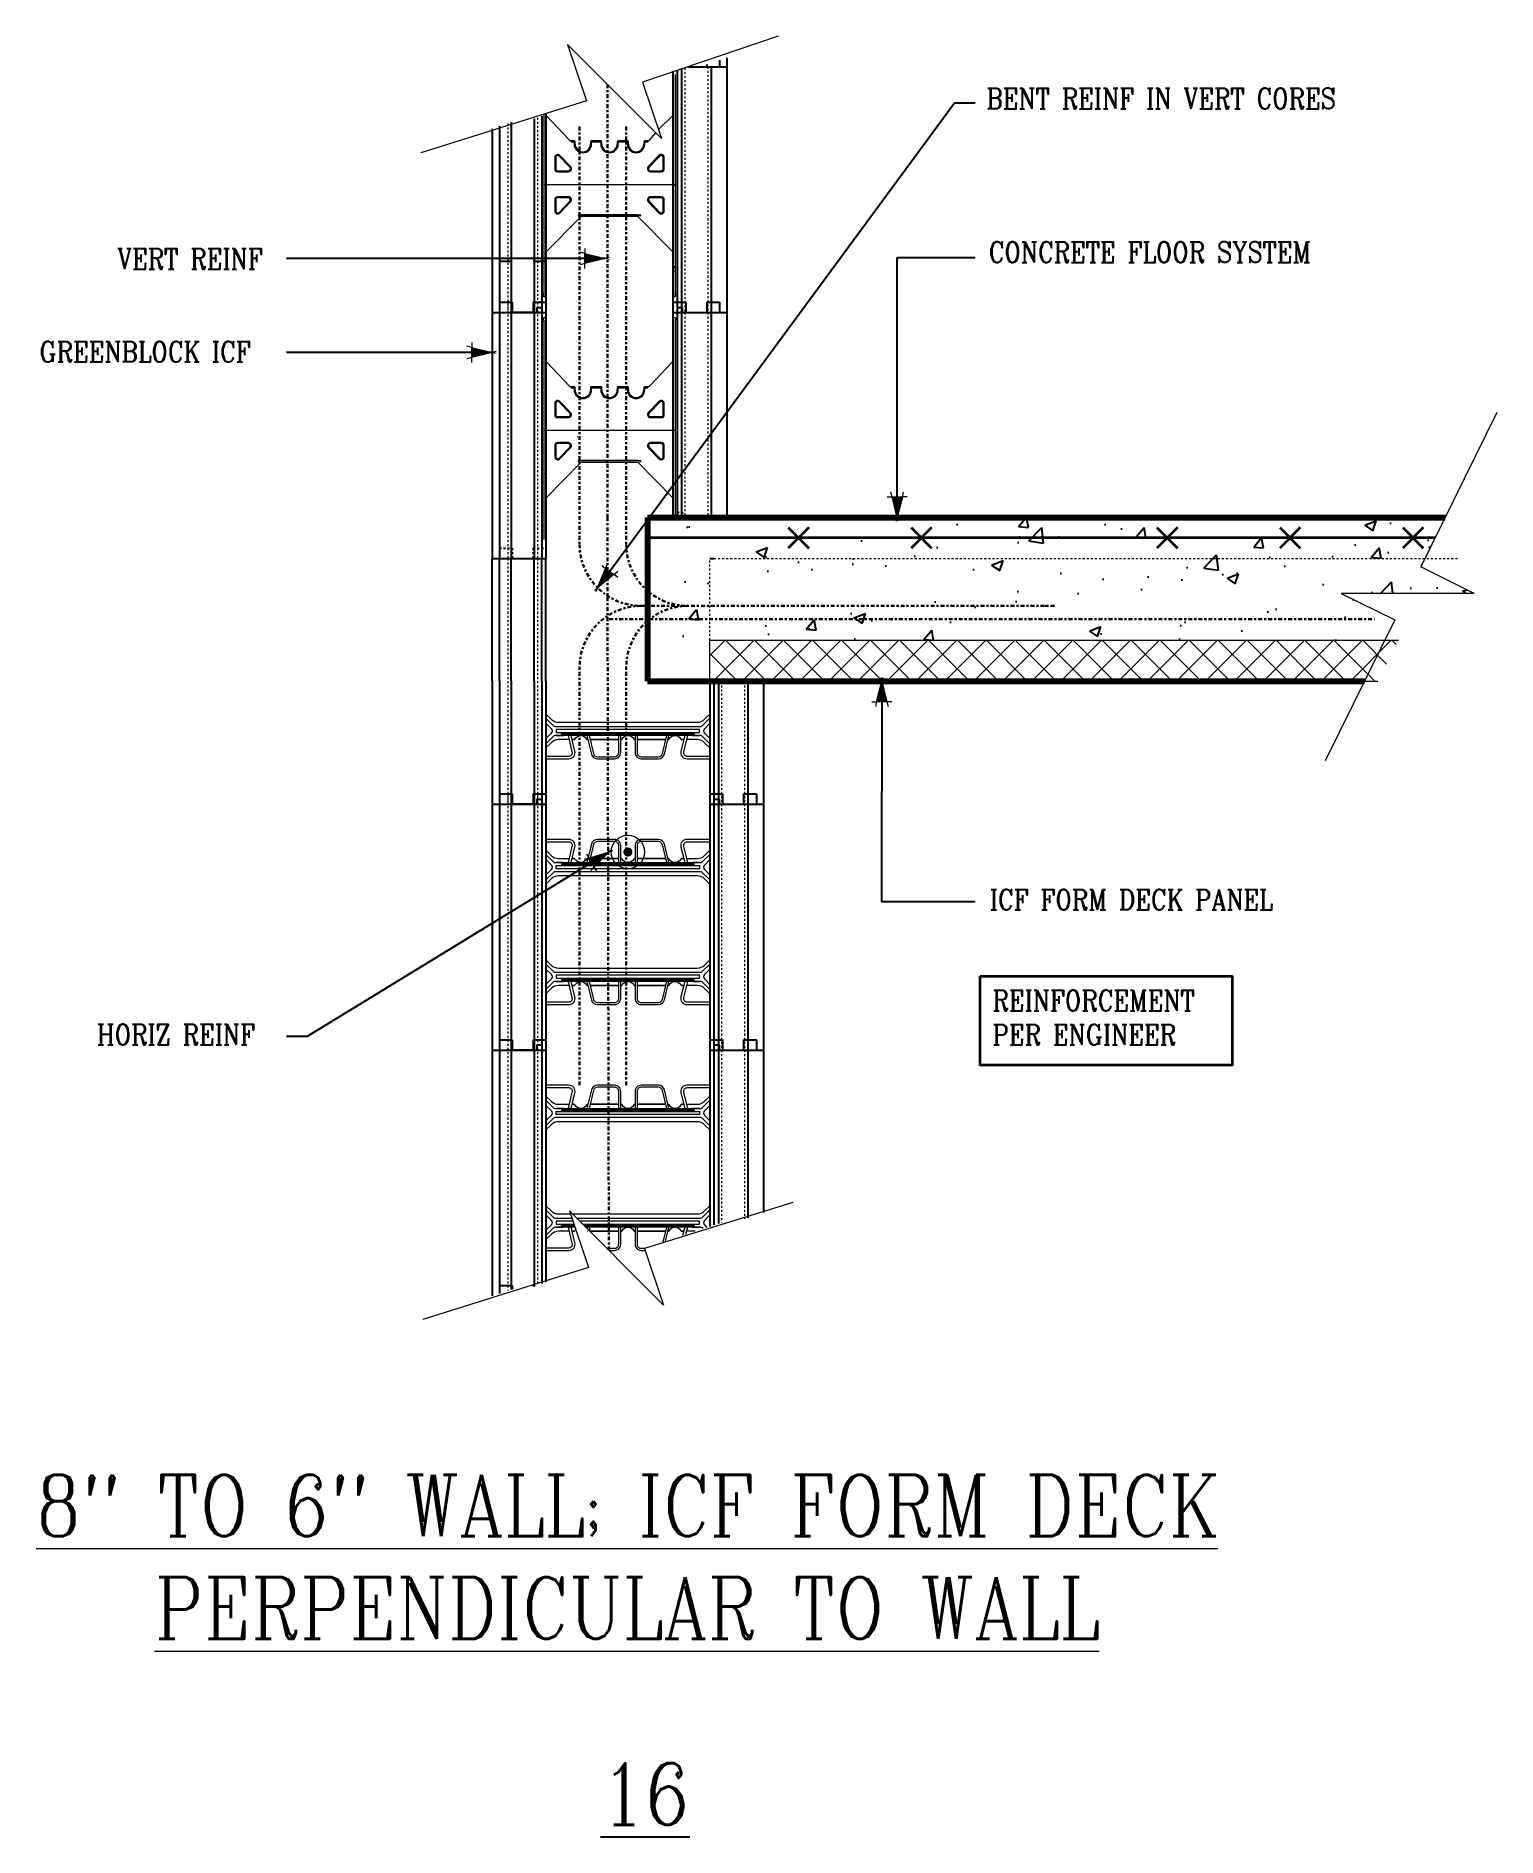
# Model space of a CAD drawing. Header units: inches. Extents: x -57.4 to 13.9, y 193.4 to 281.3.
import ezdxf

# ---------------------------------------------------------------- set-up
doc = ezdxf.new("R2010")
doc.units = ezdxf.units.IN
doc.header["$MEASUREMENT"] = 0
for name, pattern in [('CENTER', [2, 1.25, -0.25, 0.25, -0.25]), ('DASHED', [0.75, 0.5, -0.25]), ('DASHED2', [0.375, 0.25, -0.125]), ('HIDDEN', [0.375, 0.25, -0.125])]:
    doc.linetypes.add(name, pattern=pattern)
doc.layers.get('Defpoints').update_dxf_attribs({"color": 252})
for name, color, linetype, lineweight in [('A2 Hatch', 8, 'Continuous', 9), ('A4 medium', 7, 'Continuous', 35), ('DETAILS', 7, 'Continuous', 13), ('DIM', 3, 'Continuous', 13), ('GRADE', 5, 'Continuous', 100), ('REBAR', 2, 'CENTER', 30)]:
    doc.layers.add(name, color=color, linetype=linetype, lineweight=lineweight)
doc.styles.add('ARCTEXT', font='arctext.shx', dxfattribs={"width": 0.85})
doc.styles.add('RomanC', font='romanc.shx', dxfattribs={"width": 0.85, "height": 5})
doc.dimstyles.new('ARCTEXT1-4', dxfattribs={"dimtxt": 4, "dimasz": 2, "dimexe": 2, "dimexo": 2, "dimgap": 2, "dimtad": 1, "dimdec": 4, "dimzin": 3, "dimdsep": 46, "dimlunit": 4, "dimtxsty": 'ARCTEXT', "dimblk": 'ARCHTICK', "dimcen": 2, "dimaunit": 1, "dimadec": 0, "dimazin": 0, "dimtfac": 1, "dimtdec": 4, "dimtmove": 2, "dimatfit": 3, "dimldrblk": 'arrow', "dimfxl": 0, "dimtolj": 1, "dimtzin": 0, "dimarcsym": 0})

# ---------------------------------------------------------------- blocks, each defined once
blk = doc.blocks.new('_ArchTick')
at = {"color": 0, "linetype": 'ByBlock', "const_width": 0.15}
blk.add_lwpolyline([(-0.5, -0.5), (0.5, 0.5)], dxfattribs=at)
blk = doc.blocks.new('arrow')
at = {"layer": 'DIM'}
blk.add_hatch(color=253, dxfattribs=at).paths.add_polyline_path([(-2, 0.5), (-2, -0.5), (0, 0)])
at = {"layer": 'DIM', "lineweight": 9}
for points in [[(-2, 0.98), (-2, 0.5), (-2.47, 0.62)], [(0.37, 0.09), (0, 0)], [(0.37, -0.09), (0, 0)], [(-2, -0.98), (-2, -0.5), (-2.47, -0.62)]]:
    blk.add_lwpolyline(points, dxfattribs=at)
at = {"layer": 'DIM', "lineweight": 15}
blk.add_lwpolyline([(0, 0), (-2, -0.5), (-2, 0.5), (0, 0)], dxfattribs=at)

msp = doc.modelspace()

# ---------------------------------------------------------------- hatches: boundary and pattern name
at = {"ltscale": 0.15}
h = msp.add_hatch(dxfattribs=at)
h.set_pattern_fill('AR-CONC', color=256, scale=0.8, style=0)
h.set_pattern_definition([(50, (-3795.4305, 949.721), (5.7380815, -0.502017), [0.6, -6.6]), (355, (-3795.4305, 949.721), (-1.110011, 6.017537), [0.48, -5.28]), (100.45145, (-3794.9523, 949.679), (4.628071, 5.51552), [0.5099215, -5.609137]), (46.1842, (-3795.4305, 951.321), (8.537928, -1.324152), [0.9, -9.9]), (96.63564, (-3794.719, 951.2105), (7.477296, 7.792949), [0.764882, -8.413704]), (351.1842, (-3795.4305, 951.321), (7.477296, 7.792949), [0.72, -7.92]), (21, (-3794.6305, 950.921), (4.7752564, -3.220951), [0.6, -6.6]), (326, (-3794.6305, 950.921), (1.946523, 5.8012), [0.48, -5.28]), (71.45144, (-3794.2326, 950.6524), (6.721779, 2.580249), [0.5099215, -5.609137]), (37.5, (-3795.4305, 949.7208), (0.0972788, 2.6631508), [0, -5.216, 0, -5.36, 0, -5.3]), (7.5, (-3795.4305, 949.7208), (2.1045563, 3.1552937), [0, -3.056, 0, -5.096, 0, -2.02]), (327.5, (-3797.2145, 949.7208), (4.2705795, -0.180439), [0, -2, 0, -6.24, 0, -8.28]), (317.5, (-3798.0145, 949.721), (4.6654894, 0.80084), [0, -2.6, 0, -4.144, 0, -5.88])])
h.paths.add_polyline_path([(-26.188, 257.793), (11.389, 257.793), (10.194, 255.372), (12.807, 254.082), (6.307, 254.082), (8.921, 252.793), (8.428, 251.793), (-26.188, 251.793)])
at = {"layer": 'A2 Hatch', "ltscale": 0.15}
h = msp.add_hatch(dxfattribs=at)
h.set_pattern_fill('ANSI37', color=256, scale=8, style=0)
h.set_pattern_definition([(45, (-3794.7569, 949.7208), (-0.70710678, 0.70710678), []), (135, (-3794.7569, 949.7208), (-0.70710678, -0.70710678), [])])
h.paths.add_polyline_path([(-24.514, 249.793), (-24.514, 251.793), (9.101, 251.793), (8.114, 249.793)])
h = msp.add_hatch(color=256, dxfattribs=at)
edge = h.paths.add_edge_path()
edge.add_arc((-28.514, 241.459), 0.224, 0, 360)

# ---------------------------------------------------------------- linework, layer by layer
at = {"color": 1}
for p, q in [((-26.114, 279.615), (-26.114, 267.793)), ((-25.899, 279.688), (-25.899, 267.793)), ((-25.589, 279.793), (-23.689, 279.793)), ((-24.668, 279.895), (-24.668, 279.793)), ((-24.454, 279.793), (-24.454, 267.793)), ((-24.039, 280.107), (-24.039, 279.793)), ((-23.689, 280.225), (-23.689, 267.793)), ((-26.314, 279.547), (-26.314, 267.793)), ((-34.214, 277.081), (-34.214, 267.793)), ((-33.089, 277.251), (-33.089, 267.793)), ((-32.714, 277.378), (-32.714, 267.793)), ((-32.514, 277.446), (-32.514, 267.793)), ((-35.139, 276.767), (-35.139, 267.793)), ((-34.789, 276.886), (-34.789, 267.793)), ((-34.789, 270.293), (-34.164, 270.293)), ((-33.139, 270.293), (-32.514, 270.293)), ((-34.789, 268.293), (-34.789, 255.793)), ((-34.789, 268.293), (-34.164, 268.293)), ((-34.214, 268.293), (-34.214, 255.793)), ((-34.164, 268.293), (-34.164, 267.793)), ((-34.164, 268.293), (-34.164, 267.793)), ((-33.139, 268.293), (-33.139, 267.793)), ((-33.139, 268.293), (-33.139, 267.793)), ((-33.139, 268.293), (-32.514, 268.293)), ((-33.089, 268.293), (-33.089, 255.793)), ((-32.514, 268.293), (-32.514, 267.793)), ((-32.514, 268.293), (-32.514, 255.793)), ((-32.514, 268.293), (-32.514, 267.793)), ((-26.314, 268.293), (-26.314, 267.793)), ((-26.314, 268.293), (-26.314, 257.793)), ((-26.314, 268.293), (-25.689, 268.293)), ((-25.689, 268.293), (-25.689, 267.793)), ((-24.664, 268.293), (-24.664, 267.793)), ((-24.664, 268.293), (-24.039, 268.293)), ((-24.039, 268.293), (-24.039, 267.793)), ((-35.139, 267.793), (-32.514, 267.793)), ((-35.139, 267.793), (-35.139, 255.793)), ((-35.139, 267.793), (-32.964, 267.793)), ((-35.139, 267.793), (-32.514, 267.793)), ((-35.139, 267.793), (-32.964, 267.793)), ((-35.139, 267.793), (-32.964, 267.793)), ((-35.139, 267.793), (-32.514, 267.793)), ((-33.089, 267.793), (-34.214, 267.793)), ((-33.089, 267.793), (-34.214, 267.793)), ((-33.089, 267.793), (-34.214, 267.793)), ((-32.964, 268.043), (-32.964, 267.793)), ((-32.964, 268.043), (-32.714, 268.043)), ((-32.964, 268.043), (-32.964, 267.793)), ((-32.964, 268.043), (-32.714, 268.043)), ((-32.714, 268.043), (-32.714, 255.793)), ((-32.714, 267.793), (-32.514, 267.793)), ((-32.714, 267.793), (-32.514, 267.793)), ((-32.714, 267.793), (-32.514, 267.793)), ((-26.314, 267.793), (-23.689, 267.793)), ((-26.114, 268.043), (-26.114, 257.793)), ((-26.114, 268.043), (-25.864, 268.043)), ((-25.899, 267.793), (-23.689, 267.793)), ((-25.899, 267.793), (-25.899, 257.793)), ((-25.864, 268.043), (-25.864, 267.793)), ((-24.454, 267.793), (-24.454, 257.793)), ((-23.689, 267.793), (-23.689, 257.793)), ((-26.418, 257.793), (-23.893, 257.793)), ((-32.514, 256.293), (-32.514, 255.793)), ((-35.139, 255.793), (-32.514, 255.793)), ((-35.139, 249.793), (-35.139, 255.793)), ((-34.789, 249.793), (-34.789, 255.793)), ((-34.214, 249.793), (-34.214, 255.793)), ((-33.089, 249.793), (-33.089, 255.793)), ((-32.714, 249.793), (-32.714, 255.793)), ((-32.514, 249.793), (-32.514, 255.793)), ((-24.514, 255.793), (-24.314, 255.793)), ((-35.139, 249.793), (-35.139, 243.793)), ((-34.789, 249.793), (-34.789, 243.793)), ((-34.214, 249.793), (-34.214, 243.793)), ((-33.089, 249.793), (-33.089, 243.793)), ((-32.714, 249.793), (-32.714, 243.793)), ((-32.514, 249.793), (-32.514, 243.793)), ((-24.514, 249.793), (-24.514, 243.793)), ((-24.314, 249.793), (-24.314, 243.793)), ((-24.099, 249.793), (-24.099, 243.793)), ((-22.654, 249.793), (-22.654, 243.793)), ((-21.889, 249.793), (-21.889, 243.793)), ((-35.139, 243.793), (-32.514, 243.793)), ((-35.139, 243.793), (-35.139, 231.793)), ((-35.139, 243.793), (-32.964, 243.793)), ((-34.789, 244.293), (-34.164, 244.293)), ((-34.789, 244.293), (-34.789, 231.793)), ((-34.214, 244.293), (-34.214, 231.793)), ((-33.089, 243.793), (-34.214, 243.793)), ((-34.164, 244.293), (-34.164, 243.793)), ((-33.139, 244.293), (-33.139, 243.793)), ((-33.139, 244.293), (-32.514, 244.293)), ((-33.089, 244.293), (-33.089, 231.793)), ((-32.964, 244.043), (-32.964, 243.793)), ((-32.964, 244.043), (-32.714, 244.043)), ((-32.714, 244.043), (-32.714, 231.793)), ((-32.714, 243.793), (-32.514, 243.793)), ((-32.514, 244.293), (-32.514, 231.793)), ((-24.514, 244.293), (-24.514, 231.793)), ((-24.514, 244.293), (-23.889, 244.293)), ((-24.514, 243.793), (-21.889, 243.793)), ((-24.514, 243.793), (-24.314, 243.793)), ((-24.314, 244.043), (-24.314, 231.793)), ((-24.314, 244.043), (-24.064, 244.043)), ((-24.099, 243.793), (-21.889, 243.793)), ((-24.099, 243.793), (-24.099, 231.793)), ((-24.064, 244.043), (-24.064, 243.793)), ((-23.889, 244.293), (-23.889, 243.793)), ((-22.864, 244.293), (-22.864, 243.793)), ((-22.864, 244.293), (-22.239, 244.293)), ((-22.654, 243.793), (-22.654, 231.793)), ((-22.239, 244.293), (-22.239, 243.793)), ((-21.889, 243.793), (-21.889, 231.793)), ((-34.789, 232.293), (-34.164, 232.293)), ((-34.789, 232.293), (-34.789, 219.912)), ((-34.214, 232.293), (-34.214, 220.107)), ((-34.164, 232.293), (-34.164, 231.793)), ((-33.139, 232.293), (-33.139, 231.793)), ((-33.139, 232.293), (-32.514, 232.293)), ((-33.089, 232.293), (-33.089, 220.276)), ((-32.514, 232.293), (-32.514, 220.471)), ((-24.514, 232.293), (-24.514, 223.184)), ((-24.514, 232.293), (-23.889, 232.293)), ((-23.889, 232.293), (-23.889, 231.793)), ((-22.864, 232.293), (-22.864, 231.793)), ((-22.864, 232.293), (-22.239, 232.293)), ((-22.239, 232.293), (-22.239, 231.793)), ((-35.139, 231.793), (-32.514, 231.793)), ((-35.139, 231.793), (-35.139, 219.793)), ((-35.139, 231.793), (-32.964, 231.793)), ((-33.089, 231.793), (-34.214, 231.793)), ((-32.964, 232.043), (-32.964, 231.793)), ((-32.964, 232.043), (-32.714, 232.043)), ((-32.714, 232.043), (-32.714, 220.403)), ((-32.714, 231.793), (-32.514, 231.793)), ((-24.514, 231.793), (-21.889, 231.793)), ((-24.514, 231.793), (-24.314, 231.793)), ((-24.314, 232.043), (-24.314, 223.252)), ((-24.314, 232.043), (-24.064, 232.043)), ((-24.099, 231.793), (-21.889, 231.793)), ((-24.099, 231.793), (-24.099, 223.325)), ((-24.064, 232.043), (-24.064, 231.793)), ((-22.654, 231.793), (-22.654, 223.603)), ((-21.889, 231.793), (-21.889, 223.863)), ((-34.789, 220.293), (-34.164, 220.293)), ((-34.164, 220.293), (-34.164, 220.123)), ((-33.139, 220.293), (-33.139, 220.259)), ((-33.139, 220.293), (-33.04, 220.293))]:
    msp.add_line(p, q, dxfattribs=at)
at = {"color": 1, "linetype": 'HIDDEN', "ltscale": 0.02}
for p, q in [((-34.789, 270.293), (-34.164, 270.293)), ((-33.139, 270.293), (-32.514, 270.293)), ((-26.218, 270.043), (-26.218, 269.793)), ((-34.789, 268.293), (-34.789, 267.793)), ((-34.789, 268.293), (-34.164, 268.293)), ((-34.789, 268.293), (-34.789, 267.793)), ((-34.164, 268.293), (-34.164, 267.793)), ((-34.164, 268.293), (-34.164, 267.793)), ((-33.139, 268.293), (-33.139, 267.793)), ((-33.139, 268.293), (-33.139, 267.793)), ((-33.139, 268.293), (-32.514, 268.293)), ((-26.314, 268.293), (-25.689, 268.293)), ((-25.689, 268.293), (-25.689, 267.793)), ((-24.664, 268.293), (-24.664, 267.793)), ((-24.664, 268.293), (-24.039, 268.293)), ((-24.039, 268.293), (-24.039, 267.793)), ((-26.114, 268.043), (-25.864, 268.043)), ((-25.864, 268.043), (-25.864, 267.793)), ((-26.114, 258.043), (-25.864, 258.043)), ((-25.864, 258.043), (-25.864, 257.793)), ((-34.789, 256.293), (-34.164, 256.293)), ((-34.789, 256.293), (-34.789, 255.793)), ((-34.164, 256.293), (-34.164, 255.793)), ((-33.139, 256.293), (-33.139, 255.793)), ((-33.139, 256.293), (-32.514, 256.293)), ((-34.789, 244.293), (-34.164, 244.293)), ((-34.164, 244.293), (-34.164, 243.793)), ((-33.139, 244.293), (-33.139, 243.793)), ((-33.139, 244.293), (-32.514, 244.293)), ((-24.514, 244.293), (-23.889, 244.293)), ((-23.889, 244.293), (-23.889, 243.793)), ((-22.864, 244.293), (-22.864, 243.793)), ((-22.864, 244.293), (-22.239, 244.293)), ((-22.239, 244.293), (-22.239, 243.793)), ((-34.789, 232.293), (-34.164, 232.293)), ((-34.164, 232.293), (-34.164, 231.793)), ((-33.139, 232.293), (-33.139, 231.793)), ((-33.139, 232.293), (-32.514, 232.293)), ((-24.514, 232.293), (-23.889, 232.293)), ((-23.889, 232.293), (-23.889, 231.793)), ((-22.864, 232.293), (-22.864, 231.793)), ((-22.864, 232.293), (-22.239, 232.293)), ((-22.239, 232.293), (-22.239, 231.793)), ((-34.789, 220.293), (-34.164, 220.293)), ((-34.164, 220.293), (-34.164, 220.123)), ((-33.139, 220.293), (-33.139, 220.259)), ((-33.139, 220.293), (-33.04, 220.293))]:
    msp.add_line(p, q, dxfattribs=at)
at = {"ltscale": 0.15}
for p, q in [((-35.139, 267.793), (-32.514, 267.793)), ((-34.164, 267.793), (-33.139, 267.793)), ((-34.164, 267.793), (-33.139, 267.793)), ((-34.164, 267.793), (-33.139, 267.793)), ((-34.164, 243.793), (-33.139, 243.793)), ((-34.164, 231.793), (-33.139, 231.793))]:
    msp.add_line(p, q, dxfattribs=at)
at = {"layer": 'A2 Hatch', "linetype": 'DASHED2', "ltscale": 0.15}
for p, q in [((-25.739, 279.742), (-25.739, 267.793)), ((-24.614, 279.793), (-24.614, 267.793)), ((-34.374, 277.027), (-34.374, 267.793)), ((-32.929, 277.305), (-32.929, 267.793)), ((-34.374, 268.293), (-34.374, 255.793)), ((-32.929, 268.293), (-32.929, 255.793)), ((-25.739, 267.793), (-25.739, 257.793)), ((-24.614, 267.793), (-24.614, 257.793)), ((-34.374, 255.793), (-34.374, 243.793)), ((-32.929, 255.793), (-32.929, 243.793)), ((-23.939, 249.793), (-23.939, 243.793)), ((-22.814, 249.793), (-22.814, 243.793)), ((-34.374, 244.293), (-34.374, 231.793)), ((-32.929, 244.293), (-32.929, 231.793)), ((-23.939, 243.793), (-23.939, 231.793)), ((-22.814, 243.793), (-22.814, 231.793)), ((-34.374, 232.293), (-34.374, 220.052)), ((-32.929, 232.293), (-32.929, 220.33)), ((-23.939, 231.793), (-23.939, 223.379)), ((-22.814, 231.793), (-22.814, 223.549))]:
    msp.add_line(p, q, dxfattribs=at)
at = {"layer": 'A2 Hatch', "linetype": 'DASHED', "ltscale": 0.15}
for p, q in [((-32.514, 255.793), (-32.514, 251.793)), ((-24.514, 255.793), (12.062, 255.793)), ((-24.514, 251.793), (-24.514, 255.793))]:
    msp.add_line(p, q, dxfattribs=at)
at = {"layer": 'A2 Hatch', "ltscale": 0.15}
for p, q in [((-32.514, 249.793), (-32.514, 251.793)), ((-24.514, 251.793), (9.101, 251.793)), ((-24.514, 249.793), (-24.514, 251.793)), ((-24.514, 249.793), (8.099, 249.793))]:
    msp.add_line(p, q, dxfattribs=at)
msp.add_circle((-28.514, 241.459), 0.816, dxfattribs=at)
at = {"layer": 'A4 medium', "ltscale": 0.15}
for p, q in [((-20.188, 256.793), (-27.633, 256.793)), ((-20.688, 257.293), (-19.688, 256.293)), ((-19.688, 257.293), (-20.688, 256.293)), ((-14.188, 256.793), (-20.188, 256.793)), ((-20.188, 256.793), (-20.188, 256.793)), ((-14.688, 257.293), (-13.688, 256.293)), ((-13.688, 257.293), (-14.688, 256.293)), ((-8.188, 256.793), (-14.188, 256.793)), ((-14.188, 256.793), (-14.188, 256.793)), ((-2.188, 256.793), (-8.188, 256.793)), ((-2.688, 257.293), (-1.688, 256.293)), ((-1.688, 257.293), (-2.688, 256.293)), ((3.812, 256.793), (-2.188, 256.793)), ((-2.188, 256.793), (-2.188, 256.793)), ((3.312, 257.293), (4.312, 256.293)), ((4.312, 257.293), (3.312, 256.293)), ((9.812, 256.793), (3.812, 256.793)), ((3.812, 256.793), (3.812, 256.793)), ((9.312, 257.293), (10.312, 256.293)), ((10.312, 257.293), (9.312, 256.293)), ((10.895, 256.793), (9.812, 256.793)), ((9.812, 256.793), (9.812, 256.793))]:
    msp.add_line(p, q, dxfattribs=at)
msp.add_lwpolyline([(-11.314, 235.398), (0.981, 235.398), (0.981, 231.056), (-11.314, 231.056)], close=True, dxfattribs=at)
at = {"layer": 'DETAILS', "color": 6, "lineweight": 20}
for p, q in [((-26.314, 277.463), (-26.314, 279.514)), ((-26.214, 279.418), (-26.214, 268.72)), ((-32.614, 277.446), (-32.614, 268.72)), ((-32.514, 277.48), (-32.514, 277.463)), ((-32.514, 277.463), (-32.514, 270.701)), ((-32.486, 277.394), (-31.369, 276.204)), ((-27.016, 276.722), (-26.342, 277.394)), ((-26.314, 270.701), (-26.314, 277.463)), ((-31.297, 276.173), (-31.289, 276.173)), ((-31.139, 276.173), (-31.297, 276.173)), ((-31.289, 276.173), (-31.289, 276.123)), ((-31.289, 276.123), (-31.189, 276.123)), ((-31.139, 276.073), (-31.139, 276.018)), ((-31.089, 276.018), (-31.089, 276.123)), ((-30.339, 276.123), (-30.339, 276.018)), ((-29.839, 276.173), (-30.289, 276.173)), ((-30.289, 276.018), (-30.289, 276.073)), ((-30.239, 276.123), (-29.889, 276.123)), ((-29.839, 276.073), (-29.839, 276.018)), ((-29.789, 276.018), (-29.789, 276.123)), ((-29.039, 276.123), (-29.039, 276.018)), ((-28.539, 276.173), (-28.989, 276.173)), ((-28.989, 276.018), (-28.989, 276.073)), ((-28.939, 276.123), (-28.589, 276.123)), ((-28.539, 276.073), (-28.539, 276.018)), ((-28.489, 276.018), (-28.489, 276.123)), ((-27.739, 276.123), (-27.739, 276.018)), ((-27.532, 276.173), (-27.689, 276.173)), ((-27.689, 276.018), (-27.689, 276.073)), ((-27.639, 276.123), (-27.539, 276.123)), ((-27.539, 276.123), (-27.539, 276.173)), ((-27.539, 276.173), (-27.532, 276.173)), ((-27.46, 276.204), (-27.15, 276.566)), ((-32.089, 275.354), (-32.089, 274.813)), ((-32.039, 275.354), (-32.039, 274.813)), ((-31.348, 274.882), (-31.867, 275.423)), ((-31.312, 274.917), (-31.831, 275.458)), ((-26.997, 275.458), (-27.517, 274.917)), ((-26.961, 275.423), (-27.481, 274.882)), ((-26.789, 274.813), (-26.789, 275.354)), ((-26.739, 274.813), (-26.739, 275.354)), ((-31.939, 274.713), (-31.42, 274.713)), ((-31.939, 274.663), (-31.42, 274.663)), ((-27.409, 274.713), (-26.889, 274.713)), ((-27.409, 274.663), (-26.889, 274.663)), ((-32.614, 274.043), (-26.214, 274.043)), ((-31.42, 273.443), (-31.939, 273.443)), ((-26.889, 273.443), (-27.409, 273.443)), ((-32.089, 273.293), (-32.089, 272.752)), ((-32.039, 273.293), (-32.039, 272.752)), ((-31.42, 273.393), (-31.939, 273.393)), ((-31.867, 272.683), (-31.348, 273.224)), ((-31.831, 272.648), (-31.312, 273.189)), ((-30.784, 272.563), (-30.941, 272.548)), ((-30.941, 272.528), (-30.784, 272.513)), ((-29.414, 272.563), (-30.784, 272.563)), ((-28.044, 272.563), (-29.414, 272.563)), ((-27.888, 272.548), (-28.044, 272.563)), ((-28.044, 272.513), (-27.888, 272.528)), ((-27.517, 273.189), (-26.997, 272.648)), ((-27.481, 273.224), (-26.961, 272.683)), ((-26.889, 273.393), (-27.409, 273.393)), ((-26.789, 272.752), (-26.789, 273.293)), ((-26.739, 272.752), (-26.739, 273.293)), ((-32.485, 270.772), (-30.833, 272.449)), ((-30.784, 272.513), (-29.414, 272.513)), ((-30.727, 272.493), (-29.414, 272.493)), ((-29.414, 272.513), (-28.044, 272.513)), ((-29.414, 272.493), (-28.101, 272.493)), ((-27.995, 272.449), (-26.343, 270.772)), ((-32.514, 268.693), (-32.514, 270.701)), ((-26.314, 270.701), (-26.314, 268.693)), ((-32.621, 268.695), (-32.667, 268.616)), ((-32.667, 268.616), (-32.58, 268.566)), ((-32.614, 268.757), (-32.614, 268.72)), ((-32.58, 268.566), (-32.521, 268.668)), ((-26.307, 268.668), (-26.248, 268.566)), ((-26.248, 268.566), (-26.162, 268.616)), ((-26.214, 268.72), (-26.214, 268.757)), ((-26.162, 268.616), (-26.207, 268.695)), ((-32.667, 267.52), (-32.58, 267.57)), ((-32.667, 267.52), (-32.58, 267.57)), ((-32.621, 267.441), (-32.667, 267.52)), ((-32.621, 267.441), (-32.667, 267.52)), ((-32.614, 267.418), (-32.614, 256.72)), ((-32.614, 267.379), (-32.614, 267.416)), ((-32.614, 267.379), (-32.614, 267.416)), ((-32.58, 267.57), (-32.521, 267.467)), ((-32.58, 267.57), (-32.521, 267.467)), ((-32.514, 267.442), (-32.514, 265.463)), ((-26.314, 265.463), (-26.314, 267.442)), ((-26.307, 267.467), (-26.248, 267.57)), ((-26.248, 267.57), (-26.162, 267.52)), ((-26.214, 267.418), (-26.214, 257.793)), ((-26.214, 267.416), (-26.214, 267.379)), ((-26.162, 267.52), (-26.207, 267.441)), ((-32.514, 265.463), (-32.514, 258.701)), ((-32.486, 265.394), (-31.369, 264.204)), ((-27.46, 264.204), (-26.342, 265.394)), ((-26.314, 258.701), (-26.314, 265.463)), ((-31.297, 264.173), (-31.289, 264.173)), ((-31.139, 264.173), (-31.297, 264.173)), ((-31.289, 264.173), (-31.289, 264.123)), ((-31.289, 264.123), (-31.189, 264.123)), ((-31.139, 264.073), (-31.139, 264.018)), ((-31.089, 264.018), (-31.089, 264.123)), ((-30.339, 264.123), (-30.339, 264.018)), ((-29.839, 264.173), (-30.289, 264.173)), ((-30.289, 264.018), (-30.289, 264.073)), ((-30.239, 264.123), (-29.889, 264.123)), ((-29.839, 264.073), (-29.839, 264.018)), ((-29.789, 264.018), (-29.789, 264.123)), ((-29.039, 264.123), (-29.039, 264.018)), ((-28.539, 264.173), (-28.989, 264.173)), ((-28.989, 264.018), (-28.989, 264.073)), ((-28.939, 264.123), (-28.589, 264.123)), ((-28.539, 264.073), (-28.539, 264.018)), ((-28.489, 264.018), (-28.489, 264.123)), ((-27.739, 264.123), (-27.739, 264.018)), ((-27.532, 264.173), (-27.689, 264.173)), ((-27.689, 264.018), (-27.689, 264.073)), ((-27.639, 264.123), (-27.539, 264.123)), ((-27.539, 264.123), (-27.539, 264.173)), ((-27.539, 264.173), (-27.532, 264.173)), ((-32.089, 263.354), (-32.089, 262.813)), ((-32.039, 263.354), (-32.039, 262.813)), ((-31.348, 262.882), (-31.867, 263.423)), ((-31.312, 262.917), (-31.831, 263.458)), ((-26.997, 263.458), (-27.517, 262.917)), ((-26.961, 263.423), (-27.481, 262.882)), ((-26.789, 262.813), (-26.789, 263.354)), ((-26.739, 262.813), (-26.739, 263.354)), ((-32.614, 262.043), (-26.214, 262.043)), ((-31.939, 262.713), (-31.42, 262.713)), ((-31.939, 262.663), (-31.42, 262.663)), ((-27.409, 262.713), (-26.889, 262.713)), ((-27.409, 262.663), (-26.889, 262.663)), ((-32.089, 261.293), (-32.089, 260.752)), ((-32.039, 261.293), (-32.039, 260.752)), ((-31.42, 261.443), (-31.939, 261.443)), ((-31.42, 261.393), (-31.939, 261.393)), ((-31.867, 260.683), (-31.348, 261.224)), ((-31.831, 260.648), (-31.312, 261.189)), ((-27.517, 261.189), (-26.997, 260.648)), ((-27.481, 261.224), (-26.961, 260.683)), ((-26.889, 261.443), (-27.409, 261.443)), ((-26.889, 261.393), (-27.409, 261.393)), ((-26.789, 260.752), (-26.789, 261.293)), ((-26.739, 260.752), (-26.739, 261.293)), ((-32.485, 258.772), (-30.833, 260.449)), ((-30.784, 260.563), (-30.941, 260.548)), ((-30.941, 260.528), (-30.784, 260.513)), ((-29.414, 260.563), (-30.784, 260.563)), ((-30.784, 260.513), (-29.414, 260.513)), ((-30.727, 260.493), (-29.414, 260.493)), ((-28.044, 260.563), (-29.414, 260.563)), ((-29.414, 260.513), (-28.044, 260.513)), ((-29.414, 260.493), (-28.101, 260.493)), ((-27.888, 260.548), (-28.044, 260.563)), ((-28.044, 260.513), (-27.888, 260.528)), ((-27.995, 260.449), (-26.343, 258.772)), ((-32.514, 257.793), (-32.514, 258.701)), ((-26.314, 258.701), (-26.314, 257.793))]:
    msp.add_line(p, q, dxfattribs=at)
for points in [[(-30.98, 261.718), (-30.993, 261.718)], [(-28.514, 247.293), (-25.014, 247.293), (-25.014, 247.443), (-28.514, 247.443), (-32.015, 247.443), (-32.015, 247.293)], [(-30.465, 246.943), (-30.483, 246.943)], [(-28.962, 246.943), (-30.362, 246.943)], [(-28.862, 246.943), (-28.844, 246.943)], [(-28.166, 246.943), (-28.184, 246.943)], [(-28.066, 246.943), (-26.666, 246.943)], [(-26.563, 246.943), (-26.545, 246.943)], [(-30.465, 241.143), (-30.483, 241.143)], [(-28.962, 241.143), (-30.362, 241.143)], [(-28.862, 241.143), (-28.844, 241.143)], [(-28.166, 241.143), (-28.184, 241.143)], [(-28.066, 241.143), (-26.666, 241.143)], [(-26.563, 241.143), (-26.545, 241.143)], [(-28.514, 240.793), (-25.014, 240.793), (-25.014, 240.643), (-28.514, 240.643), (-32.015, 240.643), (-32.015, 240.793)], [(-28.514, 235.293), (-25.014, 235.293), (-25.014, 235.443), (-28.514, 235.443), (-32.015, 235.443), (-32.015, 235.293)], [(-30.465, 234.943), (-30.483, 234.943)], [(-28.962, 234.943), (-30.362, 234.943)], [(-28.862, 234.943), (-28.844, 234.943)], [(-28.166, 234.943), (-28.184, 234.943)], [(-28.066, 234.943), (-26.666, 234.943)], [(-26.563, 234.943), (-26.545, 234.943)], [(-28.514, 228.793), (-25.014, 228.793), (-25.014, 228.643), (-28.514, 228.643), (-32.015, 228.643), (-32.015, 228.793)], [(-30.465, 229.143), (-30.483, 229.143)], [(-28.962, 229.143), (-30.362, 229.143)], [(-28.862, 229.143), (-28.844, 229.143)], [(-28.166, 229.143), (-28.184, 229.143)], [(-28.066, 229.143), (-26.666, 229.143)], [(-26.563, 229.143), (-26.545, 229.143)], [(-30.465, 222.943), (-30.483, 222.943)], [(-28.962, 222.943), (-30.362, 222.943)], [(-28.862, 222.943), (-28.844, 222.943)], [(-28.166, 222.943), (-28.184, 222.943)], [(-28.066, 222.943), (-26.666, 222.943)], [(-26.563, 222.943), (-26.545, 222.943)]]:
    msp.add_lwpolyline(points, close=True, dxfattribs=at)
for points in [[(-32.514, 248.192), (-32.261, 247.939, 0.198912), (-31.908, 247.793), (-28.514, 247.793), (-25.121, 247.793, 0.198912), (-24.767, 247.939), (-24.514, 248.192)], [(-32.514, 247.992), (-32.144, 247.622, 0.198912), (-32.073, 247.593), (-28.514, 247.593), (-24.955, 247.593, 0.198912), (-24.884, 247.622), (-24.514, 247.992)], [(-32.514, 246.993), (-32.246, 247.262, 0.414214), (-32.246, 247.474), (-32.514, 247.742)], [(-28.844, 246.943, 0.279322), (-28.8, 246.97, -0.279322), (-28.514, 247.143), (-32.073, 247.143, 0.198912), (-32.144, 247.114), (-32.514, 246.743)], [(-32.514, 246.143), (-31.393, 246.143, 0.485338), (-31.228, 246.353), (-31.419, 247.143), (-32.015, 247.143), (-31.765, 247.143), (-31.665, 247.143)], [(-32.514, 246.013), (-31.393, 246.013, 0.485338), (-31.102, 246.383), (-31.285, 247.143)], [(-31.144, 246.943), (-31.237, 246.943), (-31.144, 246.943, 0.279322), (-31.099, 246.97, -0.605918), (-30.528, 246.97, 0.279322), (-30.483, 246.943)], [(-30.514, 247.143), (-30.296, 246.242, 0.346495), (-30.005, 246.013), (-29.162, 246.013, 0.414214), (-28.862, 246.313), (-28.862, 247.143)], [(-30.411, 247.143), (-30.199, 246.266, 0.346495), (-30.005, 246.113), (-29.162, 246.113, 0.414214), (-28.962, 246.313), (-28.962, 247.143)], [(-24.514, 246.743), (-24.884, 247.114, 0.198912), (-24.955, 247.143), (-28.514, 247.143, -0.279322), (-28.228, 246.97, 0.279322), (-28.184, 246.943)], [(-28.166, 247.143), (-28.166, 246.313, 0.414214), (-27.866, 246.013), (-27.024, 246.013, 0.346495), (-26.732, 246.242), (-26.515, 247.143)], [(-28.066, 247.143), (-28.066, 246.313, 0.414214), (-27.866, 246.113), (-27.024, 246.113, 0.346495), (-26.829, 246.266), (-26.618, 247.143)], [(-26.545, 246.943, 0.279322), (-26.501, 246.97, -0.605918), (-25.929, 246.97, 0.279322), (-25.885, 246.943), (-25.792, 246.943), (-25.885, 246.943)], [(-25.743, 247.143), (-25.927, 246.383, 0.485338), (-25.635, 246.013), (-24.514, 246.013)], [(-25.364, 247.143), (-25.264, 247.143), (-25.014, 247.143), (-25.61, 247.143), (-25.8, 246.353, 0.485338), (-25.635, 246.143), (-24.514, 246.143)], [(-24.514, 247.742), (-24.782, 247.474, 0.414214), (-24.782, 247.262), (-24.514, 246.993)], [(-31.371, 246.943), (-31.908, 246.943, 0.198912), (-32.261, 246.796), (-32.514, 246.543)], [(-24.514, 246.543), (-24.767, 246.796, 0.198912), (-25.121, 246.943), (-25.658, 246.943)], [(-31.285, 240.943), (-31.102, 241.702, 0.485338), (-31.393, 242.073), (-32.514, 242.073)], [(-31.665, 240.943), (-31.765, 240.943), (-32.015, 240.943), (-31.419, 240.943), (-31.228, 241.733, 0.485338), (-31.393, 241.943), (-32.514, 241.943)], [(-28.862, 240.943), (-28.862, 241.773, 0.414214), (-29.162, 242.073), (-30.005, 242.073, 0.346495), (-30.296, 241.843), (-30.514, 240.943)], [(-28.962, 240.943), (-28.962, 241.773, 0.414214), (-29.162, 241.973), (-30.005, 241.973, 0.346495), (-30.199, 241.82), (-30.411, 240.943)], [(-26.515, 240.943), (-26.732, 241.843, 0.346495), (-27.024, 242.073), (-27.866, 242.073, 0.414214), (-28.166, 241.773), (-28.166, 240.943)], [(-26.618, 240.943), (-26.829, 241.82, 0.346495), (-27.024, 241.973), (-27.866, 241.973, 0.414214), (-28.066, 241.773), (-28.066, 240.943)], [(-24.514, 242.073), (-25.635, 242.073, 0.485338), (-25.927, 241.702), (-25.743, 240.943)], [(-24.514, 241.943), (-25.635, 241.943, 0.485338), (-25.8, 241.733), (-25.61, 240.943), (-25.014, 240.943), (-25.264, 240.943), (-25.364, 240.943)], [(-32.514, 241.542), (-32.261, 241.289, 0.198912), (-31.908, 241.143), (-31.371, 241.143)], [(-32.514, 241.342), (-32.144, 240.972, 0.198912), (-32.073, 240.943), (-28.514, 240.943, -0.279322), (-28.8, 241.116, 0.279322), (-28.844, 241.143)], [(-32.514, 240.343), (-32.246, 240.612, 0.414214), (-32.246, 240.824), (-32.514, 241.092)], [(-30.483, 241.143, 0.279322), (-30.528, 241.116, -0.605918), (-31.099, 241.116, 0.279322), (-31.144, 241.143), (-31.237, 241.143), (-31.144, 241.143)], [(-28.184, 241.143, 0.279322), (-28.228, 241.116, -0.279322), (-28.514, 240.943), (-24.955, 240.943, 0.198912), (-24.884, 240.972), (-24.514, 241.342)], [(-25.885, 241.143), (-25.792, 241.143), (-25.885, 241.143, 0.279322), (-25.929, 241.116, -0.605918), (-26.501, 241.116, 0.279322), (-26.545, 241.143)], [(-25.658, 241.143), (-25.121, 241.143, 0.198912), (-24.767, 241.289), (-24.514, 241.542)], [(-24.514, 241.092), (-24.782, 240.824, 0.414214), (-24.782, 240.612), (-24.514, 240.343)], [(-24.514, 240.093), (-24.884, 240.464, 0.198912), (-24.955, 240.493), (-28.514, 240.493), (-32.073, 240.493, 0.198912), (-32.144, 240.464), (-32.514, 240.093)], [(-24.514, 239.893), (-24.767, 240.146, 0.198912), (-25.121, 240.293), (-28.514, 240.293), (-31.908, 240.293, 0.198912), (-32.261, 240.146), (-32.514, 239.893)], [(-32.514, 236.192), (-32.261, 235.939, 0.198912), (-31.908, 235.793), (-28.514, 235.793), (-25.121, 235.793, 0.198912), (-24.767, 235.939), (-24.514, 236.192)], [(-32.514, 235.992), (-32.144, 235.622, 0.198912), (-32.073, 235.593), (-28.514, 235.593), (-24.955, 235.593, 0.198912), (-24.884, 235.622), (-24.514, 235.992)], [(-32.514, 234.993), (-32.246, 235.262, 0.414214), (-32.246, 235.474), (-32.514, 235.742)], [(-24.514, 235.742), (-24.782, 235.474, 0.414214), (-24.782, 235.262), (-24.514, 234.993)], [(-28.844, 234.943, 0.279322), (-28.8, 234.97, -0.279322), (-28.514, 235.143), (-32.073, 235.143, 0.198912), (-32.144, 235.114), (-32.514, 234.743)], [(-32.514, 234.143), (-31.393, 234.143, 0.485338), (-31.228, 234.353), (-31.419, 235.143), (-32.015, 235.143), (-31.765, 235.143), (-31.665, 235.143)], [(-32.514, 234.013), (-31.393, 234.013, 0.485338), (-31.102, 234.383), (-31.285, 235.143)], [(-31.371, 234.943), (-31.908, 234.943, 0.198912), (-32.261, 234.796), (-32.514, 234.543)], [(-31.144, 234.943), (-31.237, 234.943), (-31.144, 234.943, 0.279322), (-31.099, 234.97, -0.605918), (-30.528, 234.97, 0.279322), (-30.483, 234.943)], [(-30.514, 235.143), (-30.296, 234.242, 0.346495), (-30.005, 234.013), (-29.162, 234.013, 0.414214), (-28.862, 234.313), (-28.862, 235.143)], [(-30.411, 235.143), (-30.199, 234.266, 0.346495), (-30.005, 234.113), (-29.162, 234.113, 0.414214), (-28.962, 234.313), (-28.962, 235.143)], [(-24.514, 234.743), (-24.884, 235.114, 0.198912), (-24.955, 235.143), (-28.514, 235.143, -0.279322), (-28.228, 234.97, 0.279322), (-28.184, 234.943)], [(-28.166, 235.143), (-28.166, 234.313, 0.414214), (-27.866, 234.013), (-27.024, 234.013, 0.346495), (-26.732, 234.242), (-26.515, 235.143)], [(-28.066, 235.143), (-28.066, 234.313, 0.414214), (-27.866, 234.113), (-27.024, 234.113, 0.346495), (-26.829, 234.266), (-26.618, 235.143)], [(-26.545, 234.943, 0.279322), (-26.501, 234.97, -0.605918), (-25.929, 234.97, 0.279322), (-25.885, 234.943), (-25.792, 234.943), (-25.885, 234.943)], [(-25.743, 235.143), (-25.927, 234.383, 0.485338), (-25.635, 234.013), (-24.514, 234.013)], [(-25.364, 235.143), (-25.264, 235.143), (-25.014, 235.143), (-25.61, 235.143), (-25.8, 234.353, 0.485338), (-25.635, 234.143), (-24.514, 234.143)], [(-24.514, 234.543), (-24.767, 234.796, 0.198912), (-25.121, 234.943), (-25.658, 234.943)], [(-31.285, 228.943), (-31.102, 229.702, 0.485338), (-31.393, 230.073), (-32.514, 230.073)], [(-31.665, 228.943), (-31.765, 228.943), (-32.015, 228.943), (-31.419, 228.943), (-31.228, 229.733, 0.485338), (-31.393, 229.943), (-32.514, 229.943)], [(-32.514, 229.542), (-32.261, 229.289, 0.198912), (-31.908, 229.143), (-31.371, 229.143)], [(-28.862, 228.943), (-28.862, 229.773, 0.414214), (-29.162, 230.073), (-30.005, 230.073, 0.346495), (-30.296, 229.843), (-30.514, 228.943)], [(-28.962, 228.943), (-28.962, 229.773, 0.414214), (-29.162, 229.973), (-30.005, 229.973, 0.346495), (-30.199, 229.82), (-30.411, 228.943)], [(-26.515, 228.943), (-26.732, 229.843, 0.346495), (-27.024, 230.073), (-27.866, 230.073, 0.414214), (-28.166, 229.773), (-28.166, 228.943)], [(-26.618, 228.943), (-26.829, 229.82, 0.346495), (-27.024, 229.973), (-27.866, 229.973, 0.414214), (-28.066, 229.773), (-28.066, 228.943)], [(-24.514, 230.073), (-25.635, 230.073, 0.485338), (-25.927, 229.702), (-25.743, 228.943)], [(-24.514, 229.943), (-25.635, 229.943, 0.485338), (-25.8, 229.733), (-25.61, 228.943), (-25.014, 228.943), (-25.264, 228.943), (-25.364, 228.943)], [(-25.658, 229.143), (-25.121, 229.143, 0.198912), (-24.767, 229.289), (-24.514, 229.542)], [(-32.514, 229.342), (-32.144, 228.972, 0.198912), (-32.073, 228.943), (-28.514, 228.943, -0.279322), (-28.8, 229.116, 0.279322), (-28.844, 229.143)], [(-32.514, 228.343), (-32.246, 228.612, 0.414214), (-32.246, 228.824), (-32.514, 229.092)], [(-30.483, 229.143, 0.279322), (-30.528, 229.116, -0.605918), (-31.099, 229.116, 0.279322), (-31.144, 229.143), (-31.237, 229.143), (-31.144, 229.143)], [(-28.184, 229.143, 0.279322), (-28.228, 229.116, -0.279322), (-28.514, 228.943), (-24.955, 228.943, 0.198912), (-24.884, 228.972), (-24.514, 229.342)], [(-25.885, 229.143), (-25.792, 229.143), (-25.885, 229.143, 0.279322), (-25.929, 229.116, -0.605918), (-26.501, 229.116, 0.279322), (-26.545, 229.143)], [(-24.514, 229.092), (-24.782, 228.824, 0.414214), (-24.782, 228.612), (-24.514, 228.343)], [(-24.514, 228.093), (-24.884, 228.464, 0.198912), (-24.955, 228.493), (-28.514, 228.493), (-32.073, 228.493, 0.198912), (-32.144, 228.464), (-32.514, 228.093)], [(-24.514, 227.893), (-24.767, 228.146, 0.198912), (-25.121, 228.293), (-28.514, 228.293), (-31.908, 228.293, 0.198912), (-32.261, 228.146), (-32.514, 227.893)], [(-32.514, 224.192), (-32.261, 223.939, 0.198912), (-31.908, 223.793), (-31.322, 223.793)], [(-31.227, 223.793), (-28.514, 223.793), (-25.121, 223.793, 0.198912), (-24.767, 223.939), (-24.514, 224.192)], [(-32.514, 223.992), (-32.144, 223.622, 0.198912), (-32.073, 223.593), (-31.254, 223.593)], [(-32.514, 222.993), (-32.246, 223.262, 0.414214), (-32.246, 223.474), (-32.514, 223.742)], [(-31.027, 223.593), (-28.514, 223.593), (-24.955, 223.593, 0.198912), (-24.884, 223.622), (-24.514, 223.992)], [(-24.514, 223.742), (-24.782, 223.474, 0.414214), (-24.782, 223.262), (-24.657, 223.136)], [(-32.514, 222.143), (-31.393, 222.143, 0.485338), (-31.228, 222.353), (-31.419, 223.143), (-32.015, 223.143), (-31.765, 223.143), (-31.665, 223.143)], [(-32.514, 222.013), (-31.393, 222.013, 0.485338), (-31.102, 222.383), (-31.285, 223.143)], [(-31.101, 223.143), (-32.073, 223.143, 0.198912), (-32.144, 223.114), (-32.514, 222.743)], [(-31.371, 222.943), (-31.908, 222.943, 0.198912), (-32.261, 222.796), (-32.514, 222.543)], [(-31.135, 223.243), (-31.665, 223.243), (-31.763, 223.221, 0.780776), (-31.763, 223.215), (-31.665, 223.193), (-31.118, 223.193)], [(-31.144, 222.943), (-31.237, 222.943), (-31.144, 222.943, 0.279322), (-31.099, 222.97, -0.052886), (-31.062, 223.026, -0.052886)], [(-30.627, 223.193), (-28.514, 223.193), (-25.364, 223.193), (-25.266, 223.215, 0.780776), (-25.266, 223.221), (-25.364, 223.243), (-28.514, 223.243), (-30.677, 223.243)], [(-28.844, 222.943, 0.279322), (-28.8, 222.97, -0.279322), (-28.514, 223.143), (-30.577, 223.143)], [(-29.547, 222.113), (-29.162, 222.113, 0.414214), (-28.962, 222.313), (-28.962, 223.143)], [(-29.447, 222.013), (-29.162, 222.013, 0.414214), (-28.862, 222.313), (-28.862, 223.143)], [(-24.843, 223.073), (-24.884, 223.114, 0.198912), (-24.955, 223.143), (-28.514, 223.143, -0.279322), (-28.228, 222.97, 0.279322), (-28.184, 222.943)], [(-28.166, 223.143), (-28.166, 222.313, 0.414214), (-27.866, 222.013), (-27.681, 222.013)], [(-28.066, 223.143), (-28.066, 222.313, 0.414214), (-27.866, 222.113), (-27.673, 222.113)], [(-26.545, 222.943, 0.279322), (-26.501, 222.97, -0.605918), (-25.929, 222.97, 0.279322), (-25.885, 222.943), (-25.792, 222.943), (-25.885, 222.943)]]:
    msp.add_lwpolyline(points, format="xyb", dxfattribs=at)
for points in [[(-28.514, 247.193), (-25.364, 247.193), (-25.266, 247.215, 0.780776), (-25.266, 247.221), (-25.364, 247.243), (-28.514, 247.243), (-31.665, 247.243), (-31.763, 247.221, 0.780776), (-31.763, 247.215), (-31.665, 247.193)], [(-28.514, 240.893), (-31.665, 240.893), (-31.763, 240.871, 0.780776), (-31.763, 240.865), (-31.665, 240.843), (-28.514, 240.843), (-25.364, 240.843), (-25.266, 240.865, 0.780776), (-25.266, 240.871), (-25.364, 240.893)], [(-28.514, 235.193), (-25.364, 235.193), (-25.266, 235.215, 0.780776), (-25.266, 235.221), (-25.364, 235.243), (-28.514, 235.243), (-31.665, 235.243), (-31.763, 235.221, 0.780776), (-31.763, 235.215), (-31.665, 235.193)], [(-28.514, 228.893), (-31.665, 228.893), (-31.763, 228.871, 0.780776), (-31.763, 228.865), (-31.665, 228.843), (-28.514, 228.843), (-25.364, 228.843), (-25.266, 228.865, 0.780776), (-25.266, 228.871), (-25.364, 228.893)]]:
    msp.add_lwpolyline(points, format="xyb", close=True, dxfattribs=at)
for points in [[(-31.203, 223.443), (-32.015, 223.443), (-32.015, 223.293), (-31.152, 223.293)], [(-30.727, 223.293), (-28.514, 223.293), (-25.014, 223.293), (-25.014, 223.443), (-28.514, 223.443), (-30.877, 223.443)], [(-30.514, 223.143), (-30.493, 223.06)], [(-30.411, 223.143), (-30.358, 222.924)], [(-26.794, 222.411), (-26.618, 223.143)], [(-26.682, 222.449), (-26.515, 223.143)], [(-25.743, 223.143), (-25.842, 222.734)], [(-25.364, 223.143), (-25.264, 223.143), (-25.014, 223.143), (-25.61, 223.143), (-25.696, 222.783)], [(-25.226, 222.943), (-25.658, 222.943)]]:
    msp.add_lwpolyline(points, dxfattribs=at)
for centre, radius, start, end in [((-32.414, 277.463), 0.1, 180, 223.83086), ((-26.414, 277.463), 0.1, 316.16914, 360), ((-31.297, 276.273), 0.1, 223.83086, 270), ((-31.189, 276.073), 0.05, 360, 90), ((-31.139, 276.123), 0.05, 0, 90), ((-30.289, 276.123), 0.05, 90, 180), ((-30.239, 276.073), 0.05, 90, 180), ((-29.889, 276.073), 0.05, 360, 90), ((-29.839, 276.123), 0.05, 0, 90), ((-28.989, 276.123), 0.05, 90, 180), ((-28.939, 276.073), 0.05, 90, 180), ((-28.589, 276.073), 0.05, 0, 90), ((-28.539, 276.123), 0.05, 0, 90), ((-27.689, 276.123), 0.05, 90, 180), ((-27.639, 276.073), 0.05, 90, 180), ((-27.532, 276.273), 0.1, 270, 316.16914), ((-31.939, 275.354), 0.15, 43.83086, 180), ((-31.939, 275.354), 0.1, 43.83086, 180), ((-30.714, 276.018), 0.425, 180, 360), ((-30.714, 276.018), 0.375, 180, 0), ((-29.414, 276.018), 0.425, 180, 270), ((-29.414, 276.018), 0.375, 180, 270), ((-29.414, 276.018), 0.425, 270, 0), ((-29.414, 276.018), 0.375, 270, 0), ((-28.114, 276.018), 0.425, 180, 0), ((-28.114, 276.018), 0.375, 180, 0), ((-26.889, 275.354), 0.15, 0, 136.16914), ((-26.889, 275.354), 0.1, 0, 136.16914), ((-31.939, 274.813), 0.15, 180, 270), ((-31.939, 274.813), 0.1, 180, 270), ((-31.42, 274.813), 0.15, 270, 43.83086), ((-31.42, 274.813), 0.1, 270, 43.83086), ((-27.409, 274.813), 0.15, 136.16914, 270), ((-27.409, 274.813), 0.1, 136.16914, 270), ((-26.889, 274.813), 0.15, 270, 0), ((-26.889, 274.813), 0.1, 270, 360), ((-31.939, 273.293), 0.15, 90, 180), ((-31.42, 273.293), 0.15, 316.16914, 90), ((-27.409, 273.293), 0.15, 90, 223.83086), ((-26.889, 273.293), 0.15, 360, 90), ((-31.939, 272.752), 0.15, 180, 316.16914), ((-31.939, 273.293), 0.1, 90, 180), ((-31.939, 272.752), 0.1, 180, 316.16914), ((-31.42, 273.293), 0.1, 316.16914, 90), ((-30.939, 272.538), 0.01, 97.40989, 262.59011), ((-27.889, 272.538), 0.01, 277.40989, 82.59011), ((-27.409, 273.293), 0.1, 90, 223.83086), ((-26.889, 272.752), 0.15, 223.83086, 360), ((-26.889, 272.752), 0.1, 223.83086, 0), ((-26.889, 273.293), 0.1, 0, 90), ((-32.514, 271.956), 0.1, 180, 209.74488), ((-30.727, 272.343), 0.15, 90, 135), ((-28.101, 272.343), 0.15, 45, 90), ((-32.414, 270.701), 0.1, 135, 180), ((-26.414, 270.701), 0.1, 360, 45), ((-32.664, 268.72), 0.05, 330, 360), ((-32.564, 268.693), 0.05, 330, 360), ((-26.264, 268.693), 0.05, 180, 210), ((-26.164, 268.72), 0.05, 180, 210), ((-32.664, 267.416), 0.05, 0, 30), ((-32.664, 267.416), 0.05, 0, 30), ((-32.564, 267.442), 0.05, 0, 30), ((-32.564, 267.442), 0.05, 0, 30), ((-26.264, 267.442), 0.05, 150, 180), ((-26.164, 267.416), 0.05, 150, 180), ((-32.414, 265.463), 0.1, 180, 223.83086), ((-26.414, 265.463), 0.1, 316.16914, 360), ((-31.297, 264.273), 0.1, 223.83086, 270), ((-31.189, 264.073), 0.05, 360, 90), ((-31.139, 264.123), 0.05, 0, 90), ((-30.714, 264.018), 0.425, 180, 360), ((-30.714, 264.018), 0.375, 180, 0), ((-30.289, 264.123), 0.05, 90, 180), ((-30.239, 264.073), 0.05, 90, 180), ((-29.889, 264.073), 0.05, 360, 90), ((-29.839, 264.123), 0.05, 0, 90), ((-29.414, 264.018), 0.425, 180, 270), ((-29.414, 264.018), 0.375, 180, 270), ((-29.414, 264.018), 0.425, 270, 0), ((-29.414, 264.018), 0.375, 270, 0), ((-28.989, 264.123), 0.05, 90, 180), ((-28.939, 264.073), 0.05, 90, 180), ((-28.589, 264.073), 0.05, 0, 90), ((-28.539, 264.123), 0.05, 0, 90), ((-28.114, 264.018), 0.425, 180, 0), ((-28.114, 264.018), 0.375, 180, 0), ((-27.689, 264.123), 0.05, 90, 180), ((-27.639, 264.073), 0.05, 90, 180), ((-27.532, 264.273), 0.1, 270, 316.16914), ((-31.939, 263.354), 0.15, 43.83086, 180), ((-31.939, 263.354), 0.1, 43.83086, 180), ((-31.42, 262.813), 0.15, 270, 43.83086), ((-31.42, 262.813), 0.1, 270, 43.83086), ((-27.409, 262.813), 0.15, 136.16914, 270), ((-27.409, 262.813), 0.1, 136.16914, 270), ((-26.889, 263.354), 0.15, 0, 136.16914), ((-26.889, 263.354), 0.1, 0, 136.16914), ((-31.939, 262.813), 0.15, 180, 270), ((-31.939, 262.813), 0.1, 180, 270), ((-26.889, 262.813), 0.15, 270, 0), ((-26.889, 262.813), 0.1, 270, 360), ((-31.939, 261.293), 0.15, 90, 180), ((-31.939, 261.293), 0.1, 90, 180), ((-31.42, 261.293), 0.15, 316.16914, 90), ((-31.42, 261.293), 0.1, 316.16914, 90), ((-27.409, 261.293), 0.15, 90, 223.83086), ((-27.409, 261.293), 0.1, 90, 223.83086), ((-26.889, 261.293), 0.15, 360, 90), ((-26.889, 261.293), 0.1, 0, 90), ((-31.939, 260.752), 0.15, 180, 316.16914), ((-31.939, 260.752), 0.1, 180, 316.16914), ((-30.939, 260.538), 0.01, 97.40989, 262.59011), ((-30.727, 260.343), 0.15, 90, 135), ((-28.101, 260.343), 0.15, 45, 90), ((-27.889, 260.538), 0.01, 277.40989, 82.59011), ((-26.889, 260.752), 0.15, 223.83086, 360), ((-26.889, 260.752), 0.1, 223.83086, 0), ((-32.514, 259.956), 0.1, 180, 209.74488), ((-32.414, 258.701), 0.1, 135, 180), ((-26.414, 258.701), 0.1, 360, 45)]:
    msp.add_arc(centre, radius, start, end, dxfattribs=at)
at = {"layer": 'DIM'}
for p, q in [((13.916, 262.914), (10.194, 255.372)), ((12.807, 254.082), (10.194, 255.372)), ((12.807, 254.082), (6.307, 254.082)), ((6.307, 254.082), (8.921, 252.793)), ((8.921, 252.793), (5.527, 245.914))]:
    msp.add_line(p, q, dxfattribs=at)
for points in [[(-21.177, 281.291), (-27.804, 279.043), (-26.868, 276.283), (-31.464, 280.879), (-30.528, 278.119), (-38.618, 275.588)], [(-20.458, 224.348), (-27.71, 222.1), (-26.774, 219.34), (-31.37, 223.936), (-30.434, 221.176), (-38.524, 218.645)]]:
    msp.add_lwpolyline(points, dxfattribs=at)
at = {"layer": 'GRADE', "ltscale": 0.15}
for p, q in [((-27.56, 257.793), (11.389, 257.793)), ((-27.56, 257.793), (-27.56, 249.793)), ((-27.56, 249.793), (7.441, 249.793))]:
    msp.add_line(p, q, dxfattribs=at)
at = {"layer": 'REBAR', "ltscale": 0.15}
for p, q in [((-29.516, 278.932), (-29.516, 257.793)), ((-30.87, 276.873), (-30.87, 256.473)), ((-28.593, 276.873), (-28.593, 256.473)), ((-29.516, 257.793), (-29.447, 222.013)), ((-27.87, 253.473), (-7.688, 253.473)), ((-29.424, 252.83), (7.934, 252.83)), ((-30.87, 230.073), (-30.87, 250.473)), ((-28.593, 230.073), (-28.593, 250.473))]:
    msp.add_line(p, q, dxfattribs=at)
for centre, start, end in [((-27.87, 256.473), 180, 270), ((-25.593, 256.473), 180, 270), ((-27.87, 250.473), 90, 180), ((-25.593, 250.473), 90, 180)]:
    msp.add_arc(centre, 3, start, end, dxfattribs=at)

# ---------------------------------------------------------------- texts
at = {"layer": 'Defpoints', "insert": (-27.67, 196.979), "char_height": 3, "width": 90.08, "attachment_point": 2, "style": 'RomanC'}
msp.add_mtext('{\\L16\\P}\\P            ', dxfattribs=at)
at = {"layer": 'DIM', "color": 3, "char_height": 1, "attachment_point": 1, "style": 'RomanC'}
for s, insert, width in [('BENT REINF IN VERT CORES', (-11.013, 278.743), 22.68955), ('VERT REINF ', (-53.453, 270.916), 22.68955), ('CONCRETE FLOOR SYSTEM', (-10.9, 271.243), 22.68955), ('GREENBLOCK ICF', (-57.245, 266.379), 22.68955), ('ICF FORM DECK PANEL', (-10.848, 239.634), 22.68955), ('REINFORCEMENT PER ENGINEER', (-10.716, 234.712), 13.32674), ('HORIZ REINF ', (-54.446, 233.048), 22.68955)]:
    msp.add_mtext(s, dxfattribs=dict(at, insert=insert, width=width))
at = {"layer": 'DIM', "insert": (-28.56, 211.055), "char_height": 3, "width": 84.88602, "attachment_point": 2, "style": 'ARCTEXT'}
msp.add_mtext('{\\Fromanc.shx|c0;\\L8" TO 6" WALL; ICF FORM DECK PERPENDICULAR TO WALL}\\P\\P            ', dxfattribs=at)

# ---------------------------------------------------------------- leaders
at = {"layer": 'DIM'}
for points in [[(-29.992, 254.352), (-12.564, 278.032), (-11.564, 278.032)], [(-29.618, 270.431), (-40.431, 270.432), (-45.181, 270.432)], [(-15.364, 257.793), (-15.371, 270.475), (-11.564, 270.475)], [(-35.139, 265.84), (-41.876, 265.84), (-45.181, 265.841)], [(-16.122, 249.793), (-16.126, 239.043), (-11.564, 239.043)], [(-29.432, 241.465), (-44.181, 232.461), (-45.181, 232.461)]]:
    msp.add_leader(points, dimstyle='ARCTEXT1-4', override={"dimasz": 0.5, "dimtad": 0}, dxfattribs=at)

doc.saveas('drawing.dxf')
